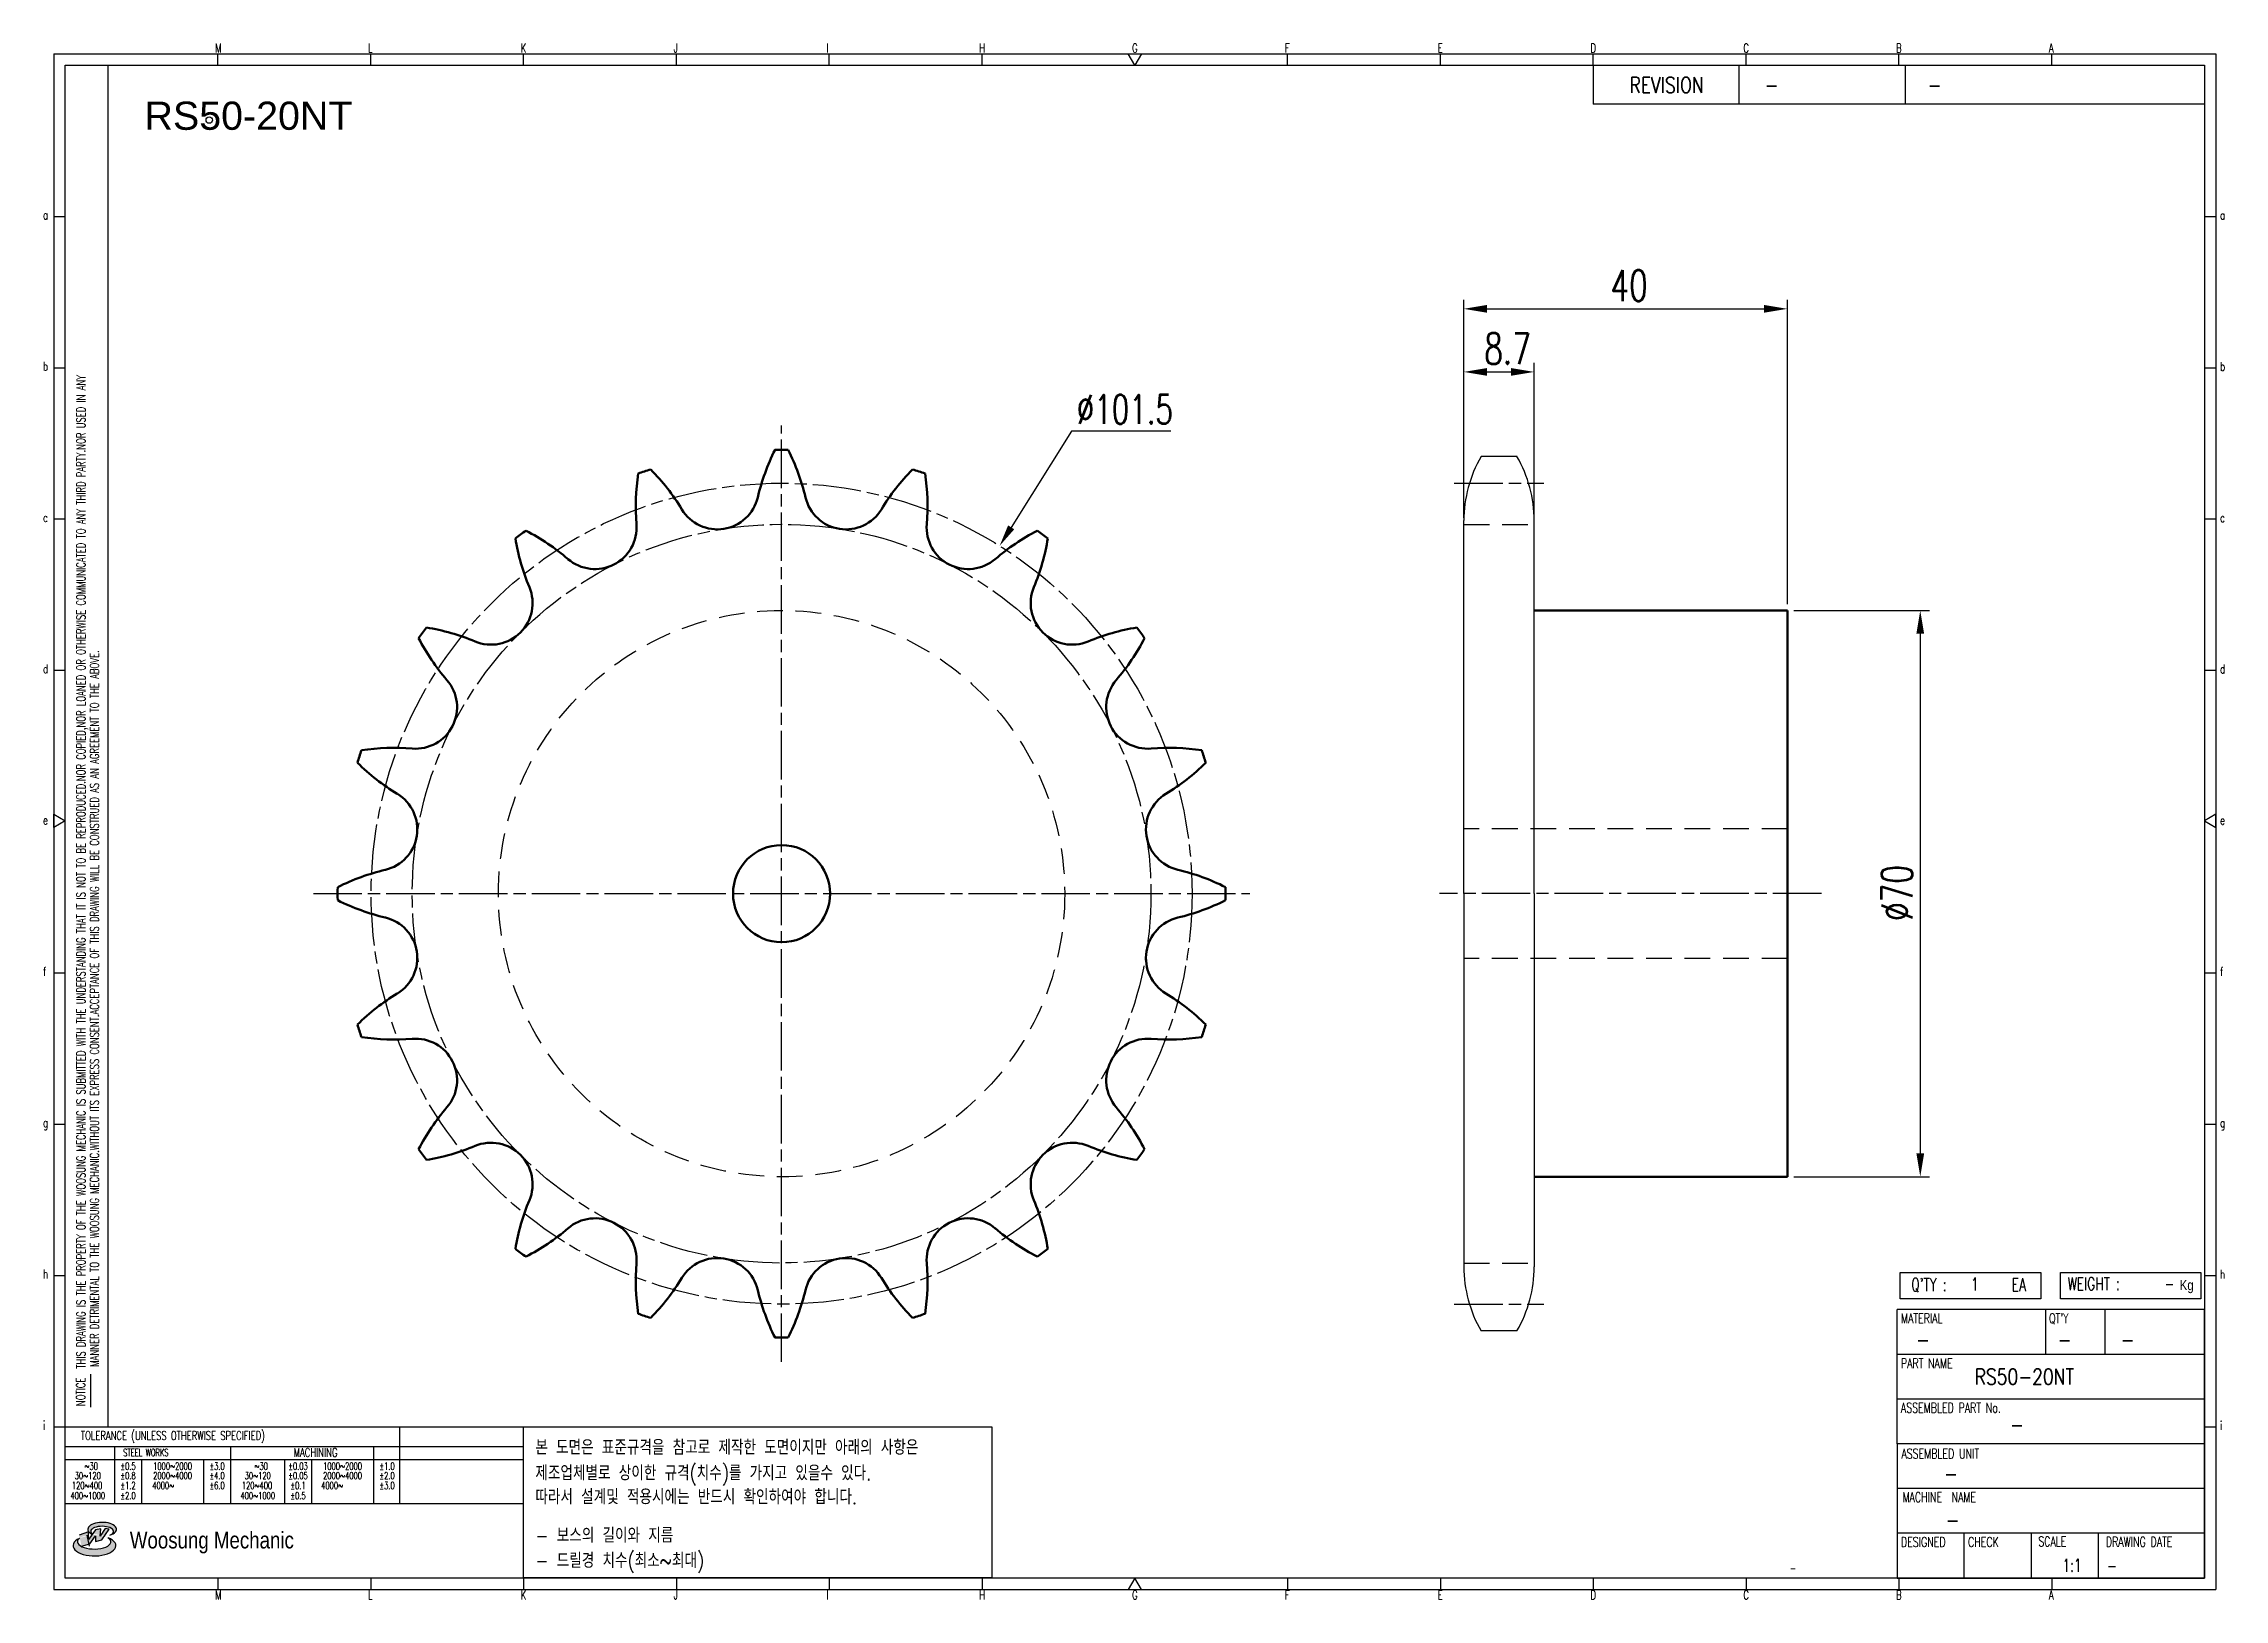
# Model space of a CAD drawing. Header units: millimetres. Extents: x -452 to -183, y 527 to 719.
import ezdxf
from ezdxf.enums import TextEntityAlignment as Align

# ---------------------------------------------------------------- set-up
doc = ezdxf.new("R2010")
doc.units = ezdxf.units.MM
for name, pattern in [('AM_ISO08W050', [18, 12, -1.5, 3, -1.5]), ('AM_ISO08W050x2', [9, 6, -0.75, 1.5, -0.75]), ('HIDDEN', [9.525, 6.35, -3.175])]:
    doc.linetypes.add(name, pattern=pattern)
for name, color, linetype, lineweight in [('1', 7, 'Continuous', 50), ('22', 30, 'AM_ISO08W050', 25), ('VIS', 7, 'Continuous', 50)]:
    doc.layers.add(name, color=color, linetype=linetype, lineweight=lineweight)
for name, color, linetype in [('HL', 2, 'HIDDEN'), ('S-DIM', 7, 'Continuous'), ('TITLE', 7, 'Continuous'), ('도면레이아웃', 7, 'Continuous')]:
    doc.layers.add(name, color=color, linetype=linetype)
doc.styles.add('HAN', font='ROMANS.shx', dxfattribs={"width": 0.7, "bigfont": 'whgtxt.shx'})
doc.styles.add('HKD_ST2', font='romans.shx', dxfattribs={"width": 0.7, "height": 4, "bigfont": '@extfont2.shx'})
doc.styles.add('HSG', font='SIMPLEX.shx', dxfattribs={"width": 0.7, "bigfont": 'HSG.shx'})
doc.styles.add('ROMANS', font='romans.shx', dxfattribs={"width": 0.7, "bigfont": 'whgtxt.shx'})
doc.styles.add('SLDTEXTSTYLE4', font='arial.ttf', dxfattribs={"width": 0.8})
doc.styles.get("Standard").update_dxf_attribs({"font": 'arial.ttf'})
doc.dimstyles.new('APP4', dxfattribs={"dimscale": 1.6, "dimtxt": 2.4, "dimasz": 1.8, "dimexe": 0.7, "dimexo": 0.5, "dimgap": 0.6, "dimtad": 1, "dimtoh": 1, "dimdec": 1, "dimrnd": 0.01, "dimzin": 9, "dimdsep": 46, "dimtxsty": 'HSG', "dimcen": 0, "dimclrd": 1, "dimclre": 1, "dimclrt": 256, "dimazin": 2, "dimtp": 1, "dimtm": 1, "dimtfac": 0.5, "dimtdec": 1, "dimtofl": 0, "dimtmove": 0, "dimatfit": 3, "dimfxl": 0, "dimtvp": 1, "dimtolj": 2, "dimlwd": -1, "dimlwe": -1, "dimarcsym": 0})
doc.dimstyles.new('APP6', dxfattribs={"dimscale": 1.5, "dimtxt": 2.4, "dimasz": 1.8, "dimexe": 0.7, "dimexo": 0.5, "dimgap": 0.6, "dimtad": 1, "dimtoh": 1, "dimdec": 1, "dimrnd": 0.01, "dimzin": 9, "dimdsep": 46, "dimtxsty": 'HSG', "dimcen": 0, "dimclrd": 1, "dimclre": 1, "dimclrt": 256, "dimazin": 2, "dimtp": 1, "dimtm": 1, "dimtfac": 0.5, "dimtdec": 1, "dimtofl": 0, "dimtmove": 0, "dimatfit": 3, "dimfxl": 0, "dimtvp": 1, "dimtolj": 2, "dimlwd": -1, "dimlwe": -1, "dimarcsym": 0})

# ---------------------------------------------------------------- blocks, each defined once
blk = doc.blocks.new('*D8')
at = {"layer": 'Defpoints', "color": 0, "transparency": 16777216}
for p in [(-334.21, 656.79), (-388.1, 570.8)]:
    blk.add_point(p, dxfattribs=at)
at = {"layer": 'S-DIM', "color": 1, "transparency": 16777216}
for p, q in [((-325.33, 670.97), (-332.78, 659.08)), ((-313.03, 670.97), (-325.33, 670.97))]:
    blk.add_line(p, q, dxfattribs=at)
blk.add_solid([(-333.16, 659.32), (-332.4, 658.84), (-334.21, 656.79)], dxfattribs=at)
at = {"layer": 'S-DIM', "transparency": 16777216, "insert": (-318.73, 673.67), "char_height": 3.6, "attachment_point": 5, "style": 'HSG'}
blk.add_mtext('\\A2;∅101.5', dxfattribs=at)
blk = doc.blocks.new('*D9')
at = {"layer": 'Defpoints', "color": 0, "transparency": 16777216}
for p in [(-268.13, 678.29), (-276.83, 659.91), (-268.13, 659.91)]:
    blk.add_point(p, dxfattribs=at)
at = {"layer": 'S-DIM', "color": 1, "transparency": 16777216}
for p, q in [((-276.83, 660.71), (-276.83, 679.41)), ((-268.13, 660.71), (-268.13, 679.41)), ((-273.95, 678.29), (-271.01, 678.29))]:
    blk.add_line(p, q, dxfattribs=at)
for points in [[(-273.95, 678.77), (-273.95, 677.81), (-276.83, 678.29)], [(-271.01, 678.77), (-271.01, 677.81), (-268.13, 678.29)]]:
    blk.add_solid(points, dxfattribs=at)
at = {"layer": 'S-DIM', "transparency": 16777216, "insert": (-271.42, 681.17), "char_height": 3.84, "attachment_point": 5, "style": 'HSG'}
blk.add_mtext('\\A2;8.7', dxfattribs=at)
blk = doc.blocks.new('*D10')
at = {"layer": 'Defpoints', "color": 0, "transparency": 16777216}
for p in [(-236.83, 686.09), (-276.83, 659.45), (-236.83, 648.8)]:
    blk.add_point(p, dxfattribs=at)
at = {"layer": 'S-DIM', "color": 1, "transparency": 16777216}
for p, q in [((-276.83, 660.25), (-276.83, 687.21)), ((-273.95, 686.09), (-239.71, 686.09)), ((-236.83, 649.6), (-236.83, 687.21))]:
    blk.add_line(p, q, dxfattribs=at)
for points in [[(-273.95, 686.57), (-273.95, 685.61), (-276.83, 686.09)], [(-239.71, 686.57), (-239.71, 685.61), (-236.83, 686.09)]]:
    blk.add_solid(points, dxfattribs=at)
at = {"layer": 'S-DIM', "transparency": 16777216, "insert": (-256.39, 688.97), "char_height": 3.84, "attachment_point": 5, "style": 'HSG'}
blk.add_mtext('\\A2;40', dxfattribs=at)
blk = doc.blocks.new('*D11')
at = {"layer": 'Defpoints', "color": 0, "transparency": 16777216}
for p in [(-236.83, 648.8), (-236.83, 578.8), (-220.4, 578.8)]:
    blk.add_point(p, dxfattribs=at)
at = {"layer": 'S-DIM', "color": 1, "transparency": 16777216}
for p, q in [((-236.03, 648.8), (-219.28, 648.8)), ((-220.4, 645.92), (-220.4, 581.68)), ((-236.03, 578.8), (-219.28, 578.8))]:
    blk.add_line(p, q, dxfattribs=at)
for points in [[(-220.88, 645.92), (-219.92, 645.92), (-220.4, 648.8)], [(-220.88, 581.68), (-219.92, 581.68), (-220.4, 578.8)]]:
    blk.add_solid(points, dxfattribs=at)
at = {"layer": 'S-DIM', "transparency": 16777216, "insert": (-223.28, 613.88), "char_height": 3.84, "attachment_point": 5, "rotation": 90, "style": 'HSG'}
blk.add_mtext('\\A2;%%c70', dxfattribs=at)
blk = doc.blocks.new('SUYWSHJH')
at = {"layer": '도면레이아웃'}
h = blk.add_hatch(color=10, dxfattribs=at)
h.paths.add_polyline_path([(1.544, 35.177), (1.554, 34.966), (1.779, 35.034), (2.054, 35.422), (1.908, 35.446), (1.728, 35.167), (1.741, 35.439), (1.547, 35.405), (1.292, 35.041), (1.295, 35.33), (0.943, 35.208), (1.03, 34.8), (1.336, 34.885)])
edge = h.paths.add_edge_path()
edge.add_ellipse((1.795, 35.421), major_axis=(-0.53, 0), ratio=0.487785, start_angle=122.36065, end_angle=403.39574)
edge.add_line((1.411, 35.244), (1.419, 35.261))
edge.add_ellipse((1.798, 35.344), major_axis=(-0.423, 0), ratio=0.444396, start_angle=131.58977, end_angle=386.19408, ccw=False)
edge = h.paths.add_edge_path()
edge.add_ellipse((1.512, 34.815), major_axis=(-0.793, 0), ratio=0.480113, start_angle=314.67633, end_angle=590.85213)
edge.add_ellipse((1.501, 34.958), major_axis=(-0.62, 0), ratio=0.43311, start_angle=331.7024, end_angle=574.42495, ccw=False)
for p, q in [((0, 90.118), (80.15, 90.118)), ((0, 90.118), (0, 33.191)), ((6.089, 89.693), (6.089, 90.118)), ((11.753, 89.693), (11.753, 90.118)), ((17.418, 89.693), (17.418, 90.118)), ((23.082, 89.693), (23.082, 90.118)), ((28.746, 89.693), (28.746, 90.118)), ((34.411, 89.693), (34.411, 90.118)), ((45.739, 89.693), (45.739, 90.118)), ((51.404, 89.693), (51.404, 90.118)), ((57.068, 89.693), (57.068, 90.118)), ((62.732, 89.693), (62.732, 90.118)), ((68.397, 89.693), (68.397, 90.118)), ((74.061, 89.693), (74.061, 90.118)), ((80.15, 90.118), (80.15, 33.191)), ((0, 84.085), (0.425, 84.085)), ((79.725, 84.085), (80.15, 84.085)), ((0, 78.478), (0.425, 78.478)), ((79.725, 78.478), (80.15, 78.478)), ((0, 72.87), (0.425, 72.87)), ((79.725, 72.87), (80.15, 72.87)), ((0, 67.262), (0.425, 67.262)), ((79.725, 67.262), (80.15, 67.262)), ((0, 56.047), (0.425, 56.047)), ((79.725, 56.047), (80.15, 56.047)), ((0, 50.439), (0.425, 50.439)), ((79.725, 50.439), (80.15, 50.439)), ((0, 44.832), (0.425, 44.832)), ((79.725, 44.832), (80.15, 44.832)), ((1.377, 39.947), (1.377, 41.174)), ((0, 39.224), (0.425, 39.224)), ((79.725, 39.224), (80.15, 39.224)), ((0, 33.191), (80.15, 33.191)), ((6.089, 33.616), (6.089, 33.191)), ((11.753, 33.616), (11.753, 33.191)), ((17.418, 33.616), (17.418, 33.191)), ((23.082, 33.616), (23.082, 33.191)), ((28.746, 33.616), (28.746, 33.191)), ((34.411, 33.616), (34.411, 33.191)), ((45.739, 33.616), (45.739, 33.191)), ((51.404, 33.616), (51.404, 33.191)), ((57.068, 33.616), (57.068, 33.191)), ((62.732, 33.616), (62.732, 33.191)), ((68.397, 33.616), (68.397, 33.191)), ((74.061, 33.616), (74.061, 33.191))]:
    blk.add_line(p, q)
at = {"color": 2}
for p, q in [((2.017, 39.224), (2.017, 89.693)), ((0.425, 39.224), (17.418, 39.224)), ((12.816, 39.224), (12.816, 36.382)), ((17.418, 33.616), (17.418, 39.224)), ((0.425, 38.487), (17.418, 38.487)), ((0.425, 38.012), (17.418, 38.012)), ((2.257, 38.487), (2.257, 36.382)), ((3.257, 38.012), (3.257, 36.382)), ((5.557, 38.012), (5.557, 36.382)), ((6.557, 38.5), (6.557, 36.382)), ((8.557, 38.012), (8.557, 36.382)), ((9.557, 38.026), (9.557, 36.382)), ((11.857, 38.487), (11.857, 36.382)), ((0.425, 36.382), (17.418, 36.382))]:
    blk.add_line(p, q, dxfattribs=at)
at = {"color": 6, "ltscale": 0.5}
for p, q in [((57.068, 89.693), (57.068, 88.246)), ((62.47, 89.693), (62.47, 88.246)), ((68.635, 89.693), (68.635, 88.246)), ((79.725, 88.246), (57.068, 88.246)), ((68.336, 38.59), (68.336, 43.563)), ((79.725, 43.563), (68.336, 43.563)), ((73.827, 43.563), (73.827, 41.905)), ((76.037, 43.563), (76.037, 41.905)), ((79.725, 38.59), (79.725, 43.563)), ((79.725, 41.905), (68.336, 41.905)), ((79.725, 40.248), (68.336, 40.248)), ((68.336, 38.59), (68.336, 33.616)), ((79.725, 38.59), (68.336, 38.59)), ((79.725, 33.616), (79.725, 38.59)), ((79.725, 36.932), (68.336, 36.932)), ((79.725, 35.274), (68.336, 35.274)), ((70.822, 33.616), (70.822, 35.274)), ((73.309, 33.616), (73.309, 35.274)), ((75.796, 33.616), (75.796, 35.274)), ((68.336, 33.616), (79.725, 33.616))]:
    blk.add_line(p, q, dxfattribs=at)
for points in [[(40.075, 89.693), (39.83, 90.118), (40.32, 90.118)], [(0.425, 89.693), (79.725, 89.693), (79.725, 33.616), (0.425, 33.616)], [(0.425, 61.679), (0, 61.433), (0, 61.924)], [(79.725, 61.679), (80.15, 61.433), (80.15, 61.924)], [(40.075, 33.616), (39.83, 33.191), (40.32, 33.191)]]:
    blk.add_lwpolyline(points, close=True)
at = {"layer": 'TITLE', "color": 20}
for p, q in [((68.449, 43.961), (68.449, 44.936)), ((68.449, 44.936), (73.654, 44.936)), ((73.654, 44.936), (73.654, 43.961)), ((74.39, 43.961), (74.39, 44.936)), ((74.39, 44.936), (79.595, 44.936)), ((79.595, 44.936), (79.595, 43.961)), ((73.654, 43.961), (68.449, 43.961)), ((79.595, 43.961), (74.39, 43.961))]:
    blk.add_line(p, q, dxfattribs=at)
at = {"layer": '도면레이아웃'}
for p, q in [((1.295, 35.33), (0.943, 35.208)), ((1.03, 34.8), (1.336, 34.885)), ((1.224, 35.208), (1.311, 34.8)), ((1.224, 35.208), (1.224, 35.208)), ((1.547, 35.405), (1.292, 35.041)), ((1.292, 35.041), (1.295, 35.33)), ((1.336, 34.885), (1.544, 35.177)), ((1.419, 35.261), (1.411, 35.244)), ((1.544, 35.177), (1.554, 34.966)), ((1.741, 35.439), (1.547, 35.405)), ((1.554, 34.966), (1.779, 35.034)), ((1.908, 35.446), (1.728, 35.167)), ((1.728, 35.167), (1.741, 35.439)), ((1.779, 35.034), (2.054, 35.422)), ((2.054, 35.422), (1.908, 35.446))]:
    blk.add_line(p, q, dxfattribs=at)
for centre, major_axis, ratio, start_param, end_param in [((1.795, 35.421), (-0.53, 0), 0.487785, 2.135596, 7.040584), ((1.512, 34.815), (-0.793, 0), 0.480113, 5.492138, 10.312315), ((1.501, 34.958), (-0.62, 0), 0.43311, 5.789299, 10.025607), ((1.798, 35.344), (-0.423, 0), 0.444396, 2.296675, 6.740358)]:
    blk.add_ellipse(centre, major_axis=major_axis, ratio=ratio, start_param=start_param, end_param=end_param, dxfattribs=at)
at = {"color": 4, "style": 'HKD_ST2', "width": 0.7}
for s, p in [('M', (5.988, 90.164)), ('L', (11.652, 90.164)), ('K', (17.316, 90.164)), ('J', (22.981, 90.164)), ('I', (28.645, 90.164)), ('H', (34.309, 90.164)), ('G', (39.974, 90.164)), ('F', (45.638, 90.164)), ('E', (51.302, 90.164)), ('D', (56.967, 90.164)), ('C', (62.631, 90.164)), ('B', (68.295, 90.164)), ('A', (73.96, 90.164)), ('a', (-0.395, 83.976)), ('a', (80.305, 83.97)), ('b', (-0.395, 78.368)), ('b', (80.305, 78.362)), ('c', (-0.395, 72.76)), ('c', (80.305, 72.754)), ('d', (-0.395, 67.153)), ('d', (80.305, 67.147)), ('e', (-0.395, 61.545)), ('e', (80.305, 61.539)), ('f', (-0.395, 55.937)), ('f', (80.305, 55.931)), ('g', (-0.395, 50.33)), ('g', (80.305, 50.324)), ('h', (-0.395, 44.722)), ('h', (80.305, 44.716)), ('i', (-0.395, 39.114)), ('i', (80.305, 39.108)), ('M', (5.988, 32.824)), ('L', (11.652, 32.824)), ('K', (17.316, 32.824)), ('J', (22.981, 32.824)), ('I', (28.645, 32.824)), ('H', (34.309, 32.824)), ('G', (39.974, 32.824)), ('F', (45.638, 32.824)), ('E', (51.302, 32.824)), ('D', (56.967, 32.824)), ('C', (62.631, 32.824)), ('B', (68.295, 32.824)), ('A', (73.96, 32.824))]:
    blk.add_text(s, height=0.326, dxfattribs=at).set_placement(p)
for s, height, style, width, p in [('REVISION', 0.5806, 'HAN', 0.8, (58.415, 88.664)), ('-', 0.581, 'HAN', 0.8, (63.426, 88.664)), ('-', 0.581, 'HAN', 0.8, (69.468, 88.664)), ("Q'TY : ", 0.4746, 'HKD_ST2', 0.7, (68.857, 44.253)), ('1', 0.475, 'HKD_ST2', 0.7, (71.071, 44.275)), ('EA', 0.4746, 'HKD_ST2', 0.7, (72.578, 44.253)), ('WEIGHT : ', 0.4746, 'HKD_ST2', 0.7, (74.65, 44.286)), ('-', 0.581, 'HAN', 0.8, (69.029, 42.157)), ('-', 0.581, 'HAN', 0.8, (74.289, 42.157)), ('-', 0.581, 'HAN', 0.8, (76.623, 42.157)), ('-', 0.581, 'HAN', 0.8, (72.515, 39.013)), ('-', 0.581, 'HAN', 0.8, (70.067, 37.189)), ('-', 0.581, 'HAN', 0.8, (70.126, 35.48)), ('1:1', 0.4746, 'HKD_ST2', 0.7, (74.458, 33.848)), ('-', 0.475, 'HKD_ST2', 0.7, (76.112, 33.837))]:
    blk.add_text(s, height=height, dxfattribs=dict(style=style, width=width)).set_placement(p)
at = {"color": 6, "style": 'HKD_ST2', "width": 0.7}
for s, p in [(' THIS DRAWING IS THE PROPERTY OF THE WOOSUNG MECHANIC IS SUBMITTED WITH THE UNDERSTANDING THAT IT IS NOT TO BE REPRODUCED.NOR COPIED,NOR LOANED OR OTHERWISE COMMUNICATED TO ANY THIRD PARTY.NOR USED IN ANY', (1.173, 41.217)), ('MANNER DETRIMENTAL TO THE WOOSUNG MECHANIC.WITHOUT ITS EXPRESS CONSENT.ACCEPTANCE OF THIS DRAWING WILL BE CONSTRUED AS AN AGREEMENT TO THE ABOVE.', (1.672, 41.447))]:
    blk.add_text(s, height=0.326266, rotation=90, dxfattribs=at).set_placement(p)
at = {"style": 'HKD_ST2', "width": 0.7}
blk.add_text('-', height=0.475, dxfattribs=at).set_placement((78.613, 44.286), align=Align.RIGHT)
at = {"color": 4, "style": 'HKD_ST2', "width": 0.7}
for s, height, p in [('MATERIAL', 0.3651, (68.474, 43.425)), ("QT'Y", 0.3651, (73.965, 43.425)), ('PART NAME', 0.3651, (68.474, 41.756)), ('ASSEMBLED PART No.', 0.36511, (68.474, 40.109)), ('ASSEMBLED UNIT', 0.36511, (68.49, 38.408)), ('MACHINE  NAME', 0.36511, (68.532, 36.794)), ('DESIGNED', 0.3651, (68.474, 35.136)), ('CHECK', 0.3651, (70.961, 35.136)), ('SCALE', 0.3651, (73.566, 35.153)), ('DRAWING DATE', 0.36511, (76.071, 35.141))]:
    blk.add_text(s, height=height, dxfattribs=at).set_placement(p, align=Align.TOP_LEFT)
at = {"style": 'HKD_ST2', "width": 0.7}
blk.add_text('NOTICE', height=0.3263, rotation=90, dxfattribs=at).set_placement((1.163, 39.988))
for s, height, style, width, p in [('TOLERANCE (UNLESS OTHERWISE SPECIFIED)', 0.32627, 'HKD_ST2', 0.7, (4.417, 38.896)), ('-', 0.326, 'ROMANS', 0.65, (64.469, 33.975))]:
    blk.add_text(s, height=height, dxfattribs=dict(style=style, width=width)).set_placement(p, align=Align.MIDDLE_CENTER)
at = {"color": 4, "style": 'HKD_ST2', "width": 0.7}
for s, height, p in [('STEEL WORKS', 0.26101, (3.416, 38.268)), ('MACHINING', 0.3263, (9.707, 38.27)), ('%%P0.5', 0.261, (2.757, 37.762)), ('%%P0.8', 0.261, (2.757, 37.411)), ('%%P3.0', 0.261, (6.057, 37.762)), ('%%P4.0', 0.261, (6.057, 37.411)), ('%%P0.03', 0.261, (9.057, 37.762)), ('%%P0.05', 0.261, (9.057, 37.411)), ('%%P1.0', 0.261, (12.357, 37.762)), ('%%P2.0', 0.261, (12.357, 37.411)), ('%%P1.2', 0.261, (2.757, 37.045)), ('%%P2.0', 0.261, (2.757, 36.67)), ('%%P6.0', 0.261, (6.057, 37.045)), ('%%P0.1', 0.261, (9.057, 37.045)), ('%%P0.5', 0.261, (9.057, 36.67)), ('%%P3.0', 0.261, (12.357, 37.045))]:
    blk.add_text(s, height=height, dxfattribs=at).set_placement(p, align=Align.MIDDLE)
for s, height, p in [('30%%126120', 0.261, (1.263, 37.411)), ('%%12630', 0.261, (1.389, 37.762)), ('2000%%1264000', 0.26101, (4.407, 37.411)), ('1000%%1262000', 0.26101, (4.407, 37.762)), ('30%%126120', 0.261, (7.563, 37.411)), ('%%12630', 0.261, (7.689, 37.762)), ('2000%%1264000', 0.26101, (10.707, 37.411)), ('1000%%1262000', 0.26101, (10.707, 37.762)), ('400%%1261000', 0.26101, (1.263, 36.67)), ('120%%126400', 0.26101, (1.237, 37.045)), ('4000%%126', 0.261, (4.061, 37.045)), ('400%%1261000', 0.26101, (7.563, 36.67)), ('120%%126400', 0.26101, (7.537, 37.045)), ('4000%%126', 0.261, (10.321, 37.045))]:
    blk.add_text(s, height=height, dxfattribs=at).set_placement(p, align=Align.MIDDLE_CENTER)
at = {"color": 1, "style": 'SLDTEXTSTYLE4', "width": 0.8}
blk.add_text('Woosung Mechanic', height=0.61957, dxfattribs=at).set_placement((2.822, 34.711))
at = {"layer": 'TITLE', "width": 0.8}
blk.add_text('Kg', height=0.3789, dxfattribs=at).set_placement((78.807, 44.286))

msp = doc.modelspace()

# ---------------------------------------------------------------- linework, layer by layer
for p, q in [((-270.25, 667.85), (-274.7, 667.85)), ((-276.83, 613.8), (-276.83, 659.91)), ((-268.13, 613.8), (-268.13, 659.91)), ((-276.83, 613.8), (-276.83, 567.68)), ((-268.13, 613.8), (-268.13, 567.68)), ((-270.25, 559.75), (-274.7, 559.75))]:
    msp.add_line(p, q)
at = {"color": 4}
msp.add_lwpolyline([(-393.05, 547.91), (-335.16, 547.91), (-335.16, 529.21), (-393.05, 529.21)], close=True, dxfattribs=at)
msp.add_circle((-431.91, 709.43), 0.403)
for centre, start, end in [((-260.95, 659.91), 150, 180), ((-284, 659.91), 0, 30), ((-260.95, 567.68), 180, 210), ((-284, 567.68), 330, 0)]:
    msp.add_arc(centre, 15.87, start, end)
at = {"layer": '1'}
msp.add_circle((-361.16, 613.8), 6, dxfattribs=at)
for centre, radius, start, end in [((-338, 656.64), 26.82, 153.3523, 166.75), ((-361.16, 613.8), 54.88, 89.1478, 90.8522), ((-384.32, 656.64), 26.82, 13.25, 26.6477), ((-361.16, 613.8), 54.88, 107.1478, 108.8522), ((-396.42, 647.39), 26.82, 31.25, 44.6477), ((-325.9, 647.39), 26.82, 135.3523, 148.75), ((-361.16, 613.8), 54.88, 71.1478, 72.8522), ((-352.37, 661.7), 26.82, 171.3523, 184.75), ((-369.94, 661.7), 26.82, 355.25, 8.6477), ((-369.1, 663.96), 5.13, 211.25, 346.75), ((-353.21, 663.96), 5.13, 193.25, 328.75), ((-361.16, 613.8), 54.88, 125.1478, 126.8522), ((-405.07, 634.84), 26.82, 49.25, 62.6477), ((-384.22, 659.05), 5.13, 229.25, 4.75), ((-338.1, 659.05), 5.13, 175.25, 310.75), ((-317.24, 634.84), 26.82, 117.3523, 130.75), ((-361.16, 613.8), 54.88, 53.1478, 54.8522), ((-367.61, 662.07), 26.82, 189.3523, 202.75), ((-354.71, 662.07), 26.82, 337.25, 350.6477), ((-397.07, 649.71), 5.13, 247.25, 22.75), ((-325.24, 649.71), 5.13, 157.25, 292.75), ((-361.16, 613.8), 54.88, 143.1478, 144.8522), ((-382.21, 657.71), 26.82, 207.3523, 220.75), ((-409.43, 620.24), 26.82, 67.25, 80.6477), ((-312.89, 620.24), 26.82, 99.3523, 112.75), ((-340.11, 657.71), 26.82, 319.25, 332.6477), ((-361.16, 613.8), 54.88, 35.1478, 36.8522), ((-406.41, 636.85), 5.13, 265.25, 40.75), ((-315.9, 636.85), 5.13, 139.25, 274.75), ((-361.16, 613.8), 54.88, 161.1478, 162.8522), ((-409.06, 605.01), 26.82, 85.25, 98.6477), ((-313.26, 605.01), 26.82, 81.3523, 94.75), ((-361.16, 613.8), 54.88, 17.1478, 18.8522), ((-394.75, 649.06), 26.82, 225.3523, 238.75), ((-327.57, 649.06), 26.82, 301.25, 314.6477), ((-411.32, 621.74), 5.13, 283.25, 58.75), ((-310.99, 621.74), 5.13, 121.25, 256.75), ((-404, 590.64), 26.82, 103.25, 116.6477), ((-318.32, 590.64), 26.82, 63.3523, 76.75), ((-361.16, 613.8), 54.88, 179.1478, 180.8522), ((-404, 636.95), 26.82, 243.3523, 256.75), ((-318.32, 636.95), 26.82, 283.25, 296.6477), ((-361.16, 613.8), 54.88, 359.1478, 0.8522), ((-411.32, 605.85), 5.13, 301.25, 76.75), ((-310.99, 605.85), 5.13, 103.25, 238.75), ((-394.75, 578.53), 26.82, 121.25, 134.6477), ((-327.57, 578.53), 26.82, 45.3523, 58.75), ((-361.16, 613.8), 54.88, 197.1478, 198.8522), ((-409.06, 622.58), 26.82, 261.3523, 274.75), ((-406.41, 590.74), 5.13, 319.25, 94.75), ((-315.9, 590.74), 5.13, 85.25, 220.75), ((-313.26, 622.58), 26.82, 265.25, 278.6477), ((-361.16, 613.8), 54.88, 341.1478, 342.8522), ((-382.21, 569.88), 26.82, 139.25, 152.6477), ((-340.11, 569.88), 26.82, 27.3523, 40.75), ((-409.43, 607.35), 26.82, 279.3523, 292.75), ((-397.07, 577.88), 5.13, 337.25, 112.75), ((-325.24, 577.88), 5.13, 67.25, 202.75), ((-312.89, 607.35), 26.82, 247.25, 260.6477), ((-361.16, 613.8), 54.88, 215.1478, 216.8522), ((-361.16, 613.8), 54.88, 323.1478, 324.8522), ((-367.61, 565.52), 26.82, 157.25, 170.6477), ((-354.71, 565.52), 26.82, 9.3523, 22.75), ((-405.07, 592.75), 26.82, 297.3523, 310.75), ((-384.22, 568.54), 5.13, 355.25, 130.75), ((-338.1, 568.54), 5.13, 49.25, 184.75), ((-317.24, 592.75), 26.82, 229.25, 242.6477), ((-361.16, 613.8), 54.88, 233.1478, 234.8522), ((-361.16, 613.8), 54.88, 305.1478, 306.8522), ((-352.37, 565.89), 26.82, 175.25, 188.6477), ((-396.42, 580.21), 26.82, 315.3523, 328.75), ((-369.1, 563.63), 5.13, 13.25, 148.75), ((-353.21, 563.63), 5.13, 31.25, 166.75), ((-325.9, 580.21), 26.82, 211.25, 224.6477), ((-369.94, 565.89), 26.82, 351.3523, 4.75), ((-338, 570.95), 26.82, 193.25, 206.6477), ((-384.32, 570.95), 26.82, 333.3523, 346.75), ((-361.16, 613.8), 54.88, 251.1478, 252.8522), ((-361.16, 613.8), 54.88, 287.1478, 288.8522), ((-361.16, 613.8), 54.88, 269.1478, 270.8522)]:
    msp.add_arc(centre, radius, start, end, dxfattribs=at)
at = {"layer": '22', "color": 4, "linetype": 'AM_ISO08W050x2'}
for p, q in [((-361.16, 555.92), (-361.16, 671.67)), ((-419.04, 613.8), (-303.28, 613.8)), ((-232.61, 613.8), (-279.85, 613.8))]:
    msp.add_line(p, q, dxfattribs=at)
at = {"layer": '22', "linetype": 'AM_ISO08W050x2'}
for p, q in [((-278, 664.54), (-266.95, 664.54)), ((-278, 563.06), (-266.95, 563.06))]:
    msp.add_line(p, q, dxfattribs=at)
at = {"layer": '22', "color": 4, "linetype": 'AM_ISO08W050x2'}
for radius in [50.74, 45.66]:
    msp.add_circle((-361.16, 613.8), radius, dxfattribs=at)
at = {"layer": 'HL', "ltscale": 0.5}
for p, q in [((-276.83, 659.45), (-268.13, 659.45)), ((-236.83, 621.8), (-276.83, 621.8)), ((-236.83, 605.8), (-276.83, 605.8)), ((-276.83, 568.14), (-268.13, 568.14))]:
    msp.add_line(p, q, dxfattribs=at)
msp.add_circle((-361.16, 613.8), 35, dxfattribs=at)
at = {"layer": 'VIS'}
for p, q in [((-236.83, 648.8), (-268.13, 648.8)), ((-236.83, 648.8), (-236.83, 578.8)), ((-236.83, 578.8), (-268.13, 578.8))]:
    msp.add_line(p, q, dxfattribs=at)

# ---------------------------------------------------------------- block references
at = {"xscale": 3.334864150352273, "yscale": 3.334864150352273, "zscale": 3.334864150352273}
msp.add_blockref('SUYWSHJH', (-451.14, 417.1), dxfattribs=at)

# ---------------------------------------------------------------- texts
at = {"color": 2}
msp.add_text('RS50-20NT', height=3.484, dxfattribs=at).set_placement((-439.91, 708.22))
at = {"style": 'HAN', "width": 0.8}
msp.add_text('RS50-20NT', height=1.936, dxfattribs=at).set_placement((-213.67, 553.12))
at = {"color": 4, "style": 'HAN', "width": 0.8}
for s, p in [('본 도면은 표준규격을 참고로 제작한 도면이지만 아래의 사항은', (-391.6, 544.44)), ('제조업체별로 상이한 규격(치수)를 가지고 있을수 있다.', (-391.6, 541.27)), ('따라서 설계및 적용시에는 반드시 확인하여야 합니다.', (-391.6, 538.32)), ('- 보스의 길이와 지름', (-391.6, 533.57)), ('- 드릴경 치수(최소~최대)', (-391.6, 530.45))]:
    msp.add_text(s, height=1.832, dxfattribs=at).set_placement(p)

# ---------------------------------------------------------------- dimensions: what is measured, and where the dimension line sits
at = {"layer": 'S-DIM', "color": 3}
for base, p1, p2, picture, middle in [((-236.83, 686.09), (-276.83, 659.45), (-236.83, 648.8), '*D10', (-256.39, 686.09)), ((-268.13, 678.29), (-276.83, 659.91), (-268.13, 659.91), '*D9', (-271.42, 678.29))]:
    dim = msp.add_linear_dim(base=base, p1=p1, p2=p2, dimstyle='APP4', dxfattribs=at)
    dim.commit()
    dim.dimension.update_dxf_attribs({"geometry": picture, "text_midpoint": middle, "dimtype": 160})
dim = msp.add_diameter_dim_2p(p1=(-388.1, 570.8), p2=(-334.21, 656.79), dimstyle='APP6', dxfattribs=at)
dim.commit()
dim.dimension.update_dxf_attribs({"geometry": '*D8', "text_midpoint": (-318.73, 670.97), "dimtype": 163})
dim = msp.add_linear_dim(base=(-220.4, 578.8), p1=(-236.83, 648.8), p2=(-236.83, 578.8), angle=90, text='%%c<>', dimstyle='APP4', dxfattribs=at)
dim.commit()
dim.dimension.update_dxf_attribs({"geometry": '*D11', "text_midpoint": (-220.4, 613.88), "dimtype": 160})

doc.saveas('drawing.dxf')
